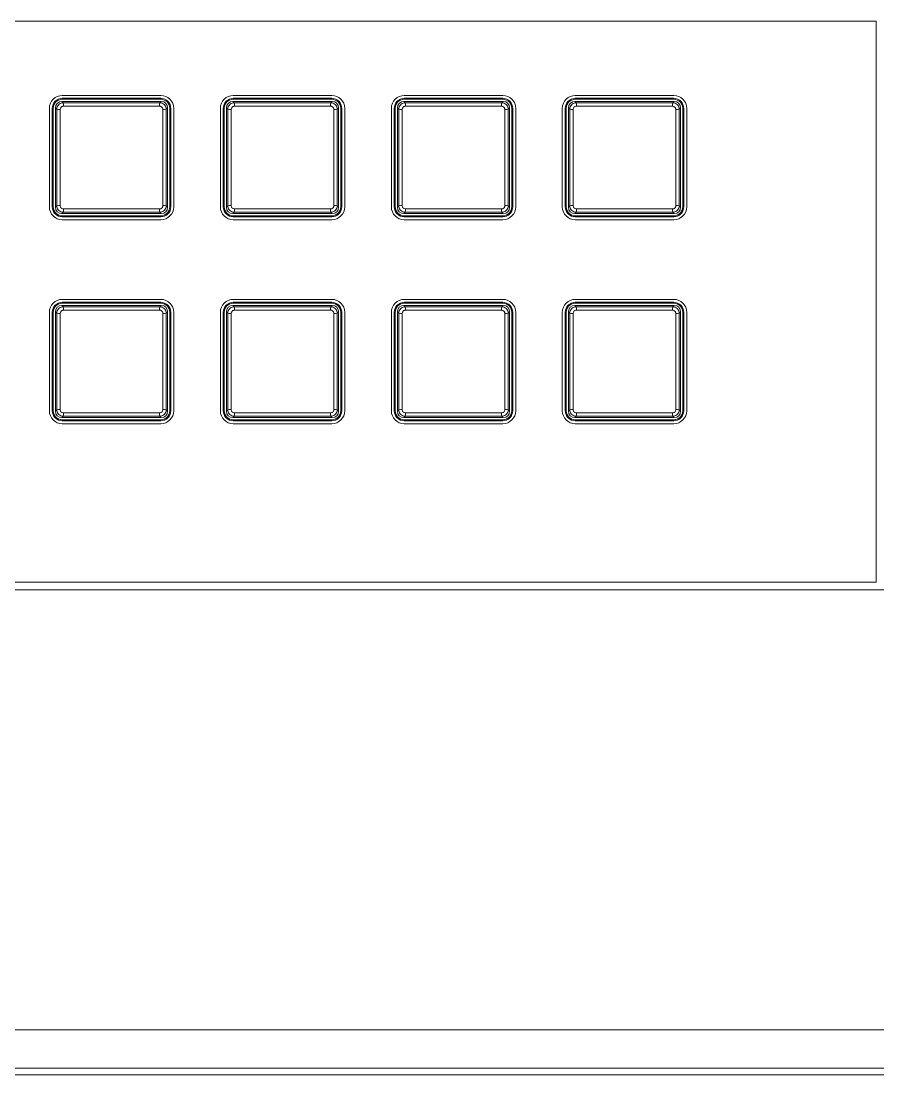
# Model space of a CAD drawing. Header units: millimetres. Extents: x 69 to 580, y 43 to 425.
# Drawn here: x 144.7 to 210.8, y 43 to 124.3 of the extents above; entities that cross this region are included whole.
import ezdxf

# ---------------------------------------------------------------- set-up
doc = ezdxf.new("R2010")
doc.units = ezdxf.units.MM

msp = doc.modelspace()

# ---------------------------------------------------------------- linework, layer by layer
at = {"color": 7, "linetype": 'Continuous', "lineweight": 15}
for p, q in [((210.7026, 124.3428), (76.5026, 124.3428)), ((210.7026, 81.0264), (210.7026, 124.3428)), ((147.8447, 118.1374), (147.9526, 118.0296)), ((155.5104, 118.1374), (147.8447, 118.1374)), ((155.4776, 118.6028), (147.8776, 118.6028)), ((147.8776, 118.3778), (155.4776, 118.3778)), ((147.8776, 118.3028), (147.8776, 118.3778)), ((155.4776, 118.3028), (147.8776, 118.3028)), ((155.4026, 118.0296), (155.5104, 118.1374)), ((155.4776, 118.3028), (155.4776, 118.3778)), ((161.0447, 118.1374), (161.1526, 118.0296)), ((168.7104, 118.1374), (161.0447, 118.1374)), ((168.6776, 118.6028), (161.0776, 118.6028)), ((161.0776, 118.3778), (168.6776, 118.3778)), ((161.0776, 118.3028), (161.0776, 118.3778)), ((168.6776, 118.3028), (161.0776, 118.3028)), ((168.6026, 118.0296), (168.7104, 118.1374)), ((168.6776, 118.3028), (168.6776, 118.3778)), ((174.2447, 118.1374), (174.3526, 118.0296)), ((181.9104, 118.1374), (174.2447, 118.1374)), ((181.8776, 118.6028), (174.2776, 118.6028)), ((174.2776, 118.3778), (181.8776, 118.3778)), ((174.2776, 118.3028), (174.2776, 118.3778)), ((181.8776, 118.3028), (174.2776, 118.3028)), ((181.8026, 118.0296), (181.9104, 118.1374)), ((181.8776, 118.3028), (181.8776, 118.3778)), ((187.4447, 118.1374), (187.5526, 118.0296)), ((195.1104, 118.1374), (187.4447, 118.1374)), ((195.0776, 118.6028), (187.4776, 118.6028)), ((187.4776, 118.3778), (195.0776, 118.3778)), ((187.4776, 118.3028), (187.4776, 118.3778)), ((195.0776, 118.3028), (187.4776, 118.3028)), ((195.0026, 118.0296), (195.1104, 118.1374)), ((195.0776, 118.3028), (195.0776, 118.3778)), ((146.8776, 117.6028), (146.8776, 110.0028)), ((147.1026, 110.0028), (147.1026, 117.6028)), ((147.1026, 117.6028), (147.1776, 117.6028)), ((147.1776, 117.6028), (147.1776, 110.0028)), ((147.4529, 117.5299), (147.345, 117.6377)), ((147.345, 117.6377), (147.345, 109.972)), ((156.0101, 117.6377), (155.9023, 117.5299)), ((156.0101, 109.972), (156.0101, 117.6377)), ((156.1776, 110.0028), (156.1776, 117.6028)), ((156.1776, 117.6028), (156.2526, 117.6028)), ((156.2526, 117.6028), (156.2526, 110.0028)), ((156.4776, 110.0028), (156.4776, 117.6028)), ((160.0776, 117.6028), (160.0776, 110.0028)), ((160.3026, 110.0028), (160.3026, 117.6028)), ((160.3026, 117.6028), (160.3776, 117.6028)), ((160.3776, 117.6028), (160.3776, 110.0028)), ((160.6529, 117.5299), (160.545, 117.6377)), ((160.545, 117.6377), (160.545, 109.972)), ((169.2101, 117.6377), (169.1023, 117.5299)), ((169.2101, 109.972), (169.2101, 117.6377)), ((169.3776, 110.0028), (169.3776, 117.6028)), ((169.3776, 117.6028), (169.4526, 117.6028)), ((169.4526, 117.6028), (169.4526, 110.0028)), ((169.6776, 110.0028), (169.6776, 117.6028)), ((173.2776, 117.6028), (173.2776, 110.0028)), ((173.5026, 110.0028), (173.5026, 117.6028)), ((173.5026, 117.6028), (173.5776, 117.6028)), ((173.5776, 117.6028), (173.5776, 110.0028)), ((173.8529, 117.5299), (173.745, 117.6377)), ((173.745, 117.6377), (173.745, 109.972)), ((182.4101, 117.6377), (182.3023, 117.5299)), ((182.4101, 109.972), (182.4101, 117.6377)), ((182.5776, 110.0028), (182.5776, 117.6028)), ((182.5776, 117.6028), (182.6526, 117.6028)), ((182.6526, 117.6028), (182.6526, 110.0028)), ((182.8776, 110.0028), (182.8776, 117.6028)), ((186.4776, 117.6028), (186.4776, 110.0028)), ((186.7026, 110.0028), (186.7026, 117.6028)), ((186.7026, 117.6028), (186.7776, 117.6028)), ((186.7776, 117.6028), (186.7776, 110.0028)), ((187.0529, 117.5299), (186.945, 117.6377)), ((186.945, 117.6377), (186.945, 109.972)), ((195.6101, 117.6377), (195.5023, 117.5299)), ((195.6101, 109.972), (195.6101, 117.6377)), ((195.7776, 110.0028), (195.7776, 117.6028)), ((195.7776, 117.6028), (195.8526, 117.6028)), ((195.8526, 117.6028), (195.8526, 110.0028)), ((196.0776, 110.0028), (196.0776, 117.6028)), ((147.1026, 110.0028), (147.1776, 110.0028)), ((147.345, 109.972), (147.4529, 110.0799)), ((155.9023, 110.0799), (156.0101, 109.972)), ((156.1776, 110.0028), (156.2526, 110.0028)), ((160.3026, 110.0028), (160.3776, 110.0028)), ((160.545, 109.972), (160.6529, 110.0799)), ((169.1023, 110.0799), (169.2101, 109.972)), ((169.3776, 110.0028), (169.4526, 110.0028)), ((173.5026, 110.0028), (173.5776, 110.0028)), ((173.745, 109.972), (173.8529, 110.0799)), ((182.3023, 110.0799), (182.4101, 109.972)), ((182.5776, 110.0028), (182.6526, 110.0028)), ((186.7026, 110.0028), (186.7776, 110.0028)), ((186.945, 109.972), (187.0529, 110.0799)), ((195.5023, 110.0799), (195.6101, 109.972)), ((195.7776, 110.0028), (195.8526, 110.0028)), ((147.9526, 109.5802), (147.8447, 109.4723)), ((147.8447, 109.4723), (155.5104, 109.4723)), ((147.8776, 109.2278), (147.8776, 109.3028)), ((147.8776, 109.3028), (155.4776, 109.3028)), ((155.4776, 109.2278), (147.8776, 109.2278)), ((155.5104, 109.4723), (155.4026, 109.5802)), ((155.4776, 109.2278), (155.4776, 109.3028)), ((161.1526, 109.5802), (161.0447, 109.4723)), ((161.0447, 109.4723), (168.7104, 109.4723)), ((161.0776, 109.2278), (161.0776, 109.3028)), ((161.0776, 109.3028), (168.6776, 109.3028)), ((168.6776, 109.2278), (161.0776, 109.2278)), ((168.7104, 109.4723), (168.6026, 109.5802)), ((168.6776, 109.2278), (168.6776, 109.3028)), ((174.3526, 109.5802), (174.2447, 109.4723)), ((174.2447, 109.4723), (181.9104, 109.4723)), ((174.2776, 109.2278), (174.2776, 109.3028)), ((174.2776, 109.3028), (181.8776, 109.3028)), ((181.8776, 109.2278), (174.2776, 109.2278)), ((181.9104, 109.4723), (181.8026, 109.5802)), ((181.8776, 109.2278), (181.8776, 109.3028)), ((187.5526, 109.5802), (187.4447, 109.4723)), ((187.4447, 109.4723), (195.1104, 109.4723)), ((187.4776, 109.2278), (187.4776, 109.3028)), ((187.4776, 109.3028), (195.0776, 109.3028)), ((195.0776, 109.2278), (187.4776, 109.2278)), ((195.1104, 109.4723), (195.0026, 109.5802)), ((195.0776, 109.2278), (195.0776, 109.3028)), ((147.8776, 109.0028), (155.4776, 109.0028)), ((161.0776, 109.0028), (168.6776, 109.0028)), ((174.2776, 109.0028), (181.8776, 109.0028)), ((187.4776, 109.0028), (195.0776, 109.0028)), ((155.4776, 102.8528), (147.8776, 102.8528)), ((147.8776, 102.6278), (155.4776, 102.6278)), ((147.8776, 102.5528), (147.8776, 102.6278)), ((155.4776, 102.5528), (147.8776, 102.5528)), ((155.4776, 102.5528), (155.4776, 102.6278)), ((168.6776, 102.8528), (161.0776, 102.8528)), ((161.0776, 102.6278), (168.6776, 102.6278)), ((161.0776, 102.5528), (161.0776, 102.6278)), ((168.6776, 102.5528), (161.0776, 102.5528)), ((168.6776, 102.5528), (168.6776, 102.6278)), ((181.8776, 102.8528), (174.2776, 102.8528)), ((174.2776, 102.6278), (181.8776, 102.6278)), ((174.2776, 102.5528), (174.2776, 102.6278)), ((181.8776, 102.5528), (174.2776, 102.5528)), ((181.8776, 102.5528), (181.8776, 102.6278)), ((195.0776, 102.8528), (187.4776, 102.8528)), ((187.4776, 102.6278), (195.0776, 102.6278)), ((187.4776, 102.5528), (187.4776, 102.6278)), ((195.0776, 102.5528), (187.4776, 102.5528)), ((195.0776, 102.5528), (195.0776, 102.6278)), ((146.8776, 101.8528), (146.8776, 94.2528)), ((147.1026, 94.2528), (147.1026, 101.8528)), ((147.1026, 101.8528), (147.1776, 101.8528)), ((147.1776, 101.8528), (147.1776, 94.2528)), ((147.4529, 101.7799), (147.345, 101.8877)), ((147.345, 101.8877), (147.345, 94.222)), ((147.8447, 102.3874), (147.9526, 102.2796)), ((155.5104, 102.3874), (147.8447, 102.3874)), ((155.4026, 102.2796), (155.5104, 102.3874)), ((156.0101, 101.8877), (155.9023, 101.7799)), ((156.0101, 94.222), (156.0101, 101.8877)), ((156.1776, 94.2528), (156.1776, 101.8528)), ((156.1776, 101.8528), (156.2526, 101.8528)), ((156.2526, 101.8528), (156.2526, 94.2528)), ((156.4776, 94.2528), (156.4776, 101.8528)), ((160.0776, 101.8528), (160.0776, 94.2528)), ((160.3026, 94.2528), (160.3026, 101.8528)), ((160.3026, 101.8528), (160.3776, 101.8528)), ((160.3776, 101.8528), (160.3776, 94.2528)), ((160.6529, 101.7799), (160.545, 101.8877)), ((160.545, 101.8877), (160.545, 94.222)), ((161.0447, 102.3874), (161.1526, 102.2796)), ((168.7104, 102.3874), (161.0447, 102.3874)), ((168.6026, 102.2796), (168.7104, 102.3874)), ((169.2101, 101.8877), (169.1023, 101.7799)), ((169.2101, 94.222), (169.2101, 101.8877)), ((169.3776, 94.2528), (169.3776, 101.8528)), ((169.3776, 101.8528), (169.4526, 101.8528)), ((169.4526, 101.8528), (169.4526, 94.2528)), ((169.6776, 94.2528), (169.6776, 101.8528)), ((173.2776, 101.8528), (173.2776, 94.2528)), ((173.5026, 94.2528), (173.5026, 101.8528)), ((173.5026, 101.8528), (173.5776, 101.8528)), ((173.5776, 101.8528), (173.5776, 94.2528)), ((173.8529, 101.7799), (173.745, 101.8877)), ((173.745, 101.8877), (173.745, 94.222)), ((174.2447, 102.3874), (174.3526, 102.2796)), ((181.9104, 102.3874), (174.2447, 102.3874)), ((181.8026, 102.2796), (181.9104, 102.3874)), ((182.4101, 101.8877), (182.3023, 101.7799)), ((182.4101, 94.222), (182.4101, 101.8877)), ((182.5776, 94.2528), (182.5776, 101.8528)), ((182.5776, 101.8528), (182.6526, 101.8528)), ((182.6526, 101.8528), (182.6526, 94.2528)), ((182.8776, 94.2528), (182.8776, 101.8528)), ((186.4776, 101.8528), (186.4776, 94.2528)), ((186.7026, 94.2528), (186.7026, 101.8528)), ((186.7026, 101.8528), (186.7776, 101.8528)), ((186.7776, 101.8528), (186.7776, 94.2528)), ((187.0529, 101.7799), (186.945, 101.8877)), ((186.945, 101.8877), (186.945, 94.222)), ((187.4447, 102.3874), (187.5526, 102.2796)), ((195.1104, 102.3874), (187.4447, 102.3874)), ((195.0026, 102.2796), (195.1104, 102.3874)), ((195.6101, 101.8877), (195.5023, 101.7799)), ((195.6101, 94.222), (195.6101, 101.8877)), ((195.7776, 94.2528), (195.7776, 101.8528)), ((195.7776, 101.8528), (195.8526, 101.8528)), ((195.8526, 101.8528), (195.8526, 94.2528)), ((196.0776, 94.2528), (196.0776, 101.8528)), ((147.1026, 94.2528), (147.1776, 94.2528)), ((147.345, 94.222), (147.4529, 94.3299)), ((147.9526, 93.8302), (147.8447, 93.7223)), ((147.8447, 93.7223), (155.5104, 93.7223)), ((155.5104, 93.7223), (155.4026, 93.8302)), ((155.9023, 94.3299), (156.0101, 94.222)), ((156.1776, 94.2528), (156.2526, 94.2528)), ((160.3026, 94.2528), (160.3776, 94.2528)), ((160.545, 94.222), (160.6529, 94.3299)), ((161.1526, 93.8302), (161.0447, 93.7223)), ((161.0447, 93.7223), (168.7104, 93.7223)), ((168.7104, 93.7223), (168.6026, 93.8302)), ((169.1023, 94.3299), (169.2101, 94.222)), ((169.3776, 94.2528), (169.4526, 94.2528)), ((173.5026, 94.2528), (173.5776, 94.2528)), ((173.745, 94.222), (173.8529, 94.3299)), ((174.3526, 93.8302), (174.2447, 93.7223)), ((174.2447, 93.7223), (181.9104, 93.7223)), ((181.9104, 93.7223), (181.8026, 93.8302)), ((182.3023, 94.3299), (182.4101, 94.222)), ((182.5776, 94.2528), (182.6526, 94.2528)), ((186.7026, 94.2528), (186.7776, 94.2528)), ((186.945, 94.222), (187.0529, 94.3299)), ((187.5526, 93.8302), (187.4447, 93.7223)), ((187.4447, 93.7223), (195.1104, 93.7223)), ((195.1104, 93.7223), (195.0026, 93.8302)), ((195.5023, 94.3299), (195.6101, 94.222)), ((195.7776, 94.2528), (195.8526, 94.2528)), ((147.8776, 93.4778), (147.8776, 93.5528)), ((147.8776, 93.5528), (155.4776, 93.5528)), ((155.4776, 93.4778), (147.8776, 93.4778)), ((147.8776, 93.2528), (155.4776, 93.2528)), ((155.4776, 93.4778), (155.4776, 93.5528)), ((161.0776, 93.4778), (161.0776, 93.5528)), ((161.0776, 93.5528), (168.6776, 93.5528)), ((168.6776, 93.4778), (161.0776, 93.4778)), ((161.0776, 93.2528), (168.6776, 93.2528)), ((168.6776, 93.4778), (168.6776, 93.5528)), ((174.2776, 93.4778), (174.2776, 93.5528)), ((174.2776, 93.5528), (181.8776, 93.5528)), ((181.8776, 93.4778), (174.2776, 93.4778)), ((174.2776, 93.2528), (181.8776, 93.2528)), ((181.8776, 93.4778), (181.8776, 93.5528)), ((187.4776, 93.4778), (187.4776, 93.5528)), ((187.4776, 93.5528), (195.0776, 93.5528)), ((195.0776, 93.4778), (187.4776, 93.4778)), ((187.4776, 93.2528), (195.0776, 93.2528)), ((195.0776, 93.4778), (195.0776, 93.5528)), ((76.5026, 81.0264), (210.7026, 81.0264)), ((76.5026, 80.4264), (277.9026, 80.4264)), ((76.5026, 46.4564), (277.9026, 46.4564)), ((277.9026, 43.4969), (76.5026, 43.4969)), ((76.5026, 42.9715), (277.9026, 42.9715)), ((76.5026, 42.9682), (277.9026, 42.9682))]:
    msp.add_line(p, q, dxfattribs=at)
at = {"color": 7, "linetype": 'Continuous', "lineweight": 15, "flags": 128}
for points in [[(147.9526, 118.0296), (148.8834, 118.0308), (149.8146, 118.0318), (150.746, 118.0323), (151.6776, 118.0325), (152.6091, 118.0323), (153.5406, 118.0318), (154.4717, 118.0308), (155.4026, 118.0296)], [(161.1526, 118.0296), (162.0834, 118.0308), (163.0146, 118.0318), (163.946, 118.0323), (164.8776, 118.0325), (165.8091, 118.0323), (166.7406, 118.0318), (167.6717, 118.0308), (168.6026, 118.0296)], [(174.3526, 118.0296), (175.2834, 118.0308), (176.2146, 118.0318), (177.146, 118.0323), (178.0776, 118.0325), (179.0091, 118.0323), (179.9406, 118.0318), (180.8717, 118.0308), (181.8026, 118.0296)], [(187.5526, 118.0296), (188.4834, 118.0308), (189.4146, 118.0318), (190.346, 118.0323), (191.2776, 118.0325), (192.2091, 118.0323), (193.1406, 118.0318), (194.0717, 118.0308), (195.0026, 118.0296)], [(147.4529, 110.0799), (147.4516, 111.0107), (147.4507, 111.9419), (147.4501, 112.8733), (147.45, 113.8049), (147.4501, 114.7364), (147.4507, 115.6678), (147.4516, 116.599), (147.4529, 117.5299)], [(147.7147, 117.5186), (147.7135, 116.5906), (147.7126, 115.6622), (147.712, 114.7336), (147.7118, 113.8049), (147.712, 112.8761), (147.7126, 111.9475), (147.7135, 111.0191), (147.7147, 110.0911)], [(155.3913, 117.7677), (154.4633, 117.769), (153.5349, 117.7699), (152.6063, 117.7704), (151.6776, 117.7706), (150.7488, 117.7704), (149.8202, 117.7699), (148.8919, 117.769), (147.9638, 117.7677)], [(155.6404, 110.0911), (155.6417, 111.0191), (155.6426, 111.9475), (155.6432, 112.8761), (155.6433, 113.8049), (155.6432, 114.7336), (155.6426, 115.6622), (155.6417, 116.5906), (155.6404, 117.5186)], [(155.9023, 117.5299), (155.9036, 116.599), (155.9045, 115.6678), (155.905, 114.7364), (155.9052, 113.8049), (155.905, 112.8733), (155.9045, 111.9419), (155.9036, 111.0107), (155.9023, 110.0799)], [(160.6529, 110.0799), (160.6516, 111.0107), (160.6507, 111.9419), (160.6501, 112.8733), (160.65, 113.8049), (160.6501, 114.7364), (160.6507, 115.6678), (160.6516, 116.599), (160.6529, 117.5299)], [(160.9147, 117.5186), (160.9135, 116.5906), (160.9126, 115.6622), (160.912, 114.7336), (160.9118, 113.8049), (160.912, 112.8761), (160.9126, 111.9475), (160.9135, 111.0191), (160.9147, 110.0911)], [(168.5913, 117.7677), (167.6633, 117.769), (166.7349, 117.7699), (165.8063, 117.7704), (164.8776, 117.7706), (163.9488, 117.7704), (163.0202, 117.7699), (162.0919, 117.769), (161.1638, 117.7677)], [(168.8404, 110.0911), (168.8417, 111.0191), (168.8426, 111.9475), (168.8432, 112.8761), (168.8433, 113.8049), (168.8432, 114.7336), (168.8426, 115.6622), (168.8417, 116.5906), (168.8404, 117.5186)], [(169.1023, 117.5299), (169.1036, 116.599), (169.1045, 115.6678), (169.105, 114.7364), (169.1052, 113.8049), (169.105, 112.8733), (169.1045, 111.9419), (169.1036, 111.0107), (169.1023, 110.0799)], [(173.8529, 110.0799), (173.8516, 111.0107), (173.8507, 111.9419), (173.8501, 112.8733), (173.85, 113.8049), (173.8501, 114.7364), (173.8507, 115.6678), (173.8516, 116.599), (173.8529, 117.5299)], [(174.1147, 117.5186), (174.1135, 116.5906), (174.1126, 115.6622), (174.112, 114.7336), (174.1118, 113.8049), (174.112, 112.8761), (174.1126, 111.9475), (174.1135, 111.0191), (174.1147, 110.0911)], [(181.7913, 117.7677), (180.8633, 117.769), (179.9349, 117.7699), (179.0063, 117.7704), (178.0776, 117.7706), (177.1488, 117.7704), (176.2202, 117.7699), (175.2919, 117.769), (174.3638, 117.7677)], [(182.0404, 110.0911), (182.0417, 111.0191), (182.0426, 111.9475), (182.0432, 112.8761), (182.0433, 113.8049), (182.0432, 114.7336), (182.0426, 115.6622), (182.0417, 116.5906), (182.0404, 117.5186)], [(182.3023, 117.5299), (182.3036, 116.599), (182.3045, 115.6678), (182.305, 114.7364), (182.3052, 113.8049), (182.305, 112.8733), (182.3045, 111.9419), (182.3036, 111.0107), (182.3023, 110.0799)], [(187.0529, 110.0799), (187.0516, 111.0107), (187.0507, 111.9419), (187.0501, 112.8733), (187.05, 113.8049), (187.0501, 114.7364), (187.0507, 115.6678), (187.0516, 116.599), (187.0529, 117.5299)], [(187.3147, 117.5186), (187.3135, 116.5906), (187.3126, 115.6622), (187.312, 114.7336), (187.3118, 113.8049), (187.312, 112.8761), (187.3126, 111.9475), (187.3135, 111.0191), (187.3147, 110.0911)], [(194.9913, 117.7677), (194.0633, 117.769), (193.1349, 117.7699), (192.2063, 117.7704), (191.2776, 117.7706), (190.3488, 117.7704), (189.4202, 117.7699), (188.4919, 117.769), (187.5638, 117.7677)], [(195.2404, 110.0911), (195.2417, 111.0191), (195.2426, 111.9475), (195.2432, 112.8761), (195.2433, 113.8049), (195.2432, 114.7336), (195.2426, 115.6622), (195.2417, 116.5906), (195.2404, 117.5186)], [(195.5023, 117.5299), (195.5036, 116.599), (195.5045, 115.6678), (195.505, 114.7364), (195.5052, 113.8049), (195.505, 112.8733), (195.5045, 111.9419), (195.5036, 111.0107), (195.5023, 110.0799)], [(155.4026, 109.5802), (154.4717, 109.5789), (153.5406, 109.578), (152.6091, 109.5774), (151.6776, 109.5772), (150.746, 109.5774), (149.8146, 109.578), (148.8834, 109.5789), (147.9526, 109.5802)], [(147.9638, 109.842), (148.8919, 109.8408), (149.8202, 109.8398), (150.7488, 109.8393), (151.6776, 109.8391), (152.6063, 109.8393), (153.5349, 109.8398), (154.4633, 109.8408), (155.3913, 109.842)], [(168.6026, 109.5802), (167.6717, 109.5789), (166.7406, 109.578), (165.8091, 109.5774), (164.8776, 109.5772), (163.946, 109.5774), (163.0146, 109.578), (162.0834, 109.5789), (161.1526, 109.5802)], [(161.1638, 109.842), (162.0919, 109.8408), (163.0202, 109.8398), (163.9488, 109.8393), (164.8776, 109.8391), (165.8063, 109.8393), (166.7349, 109.8398), (167.6633, 109.8408), (168.5913, 109.842)], [(181.8026, 109.5802), (180.8717, 109.5789), (179.9406, 109.578), (179.0091, 109.5774), (178.0776, 109.5772), (177.146, 109.5774), (176.2146, 109.578), (175.2834, 109.5789), (174.3526, 109.5802)], [(174.3638, 109.842), (175.2919, 109.8408), (176.2202, 109.8398), (177.1488, 109.8393), (178.0776, 109.8391), (179.0063, 109.8393), (179.9349, 109.8398), (180.8633, 109.8408), (181.7913, 109.842)], [(195.0026, 109.5802), (194.0717, 109.5789), (193.1406, 109.578), (192.2091, 109.5774), (191.2776, 109.5772), (190.346, 109.5774), (189.4146, 109.578), (188.4834, 109.5789), (187.5526, 109.5802)], [(187.5638, 109.842), (188.4919, 109.8408), (189.4202, 109.8398), (190.3488, 109.8393), (191.2776, 109.8391), (192.2063, 109.8393), (193.1349, 109.8398), (194.0633, 109.8408), (194.9913, 109.842)], [(147.4529, 94.3299), (147.4516, 95.2607), (147.4507, 96.1919), (147.4501, 97.1233), (147.45, 98.0549), (147.4501, 98.9864), (147.4507, 99.9178), (147.4516, 100.849), (147.4529, 101.7799)], [(147.7147, 101.7686), (147.7135, 100.8406), (147.7126, 99.9122), (147.712, 98.9836), (147.7118, 98.0549), (147.712, 97.1261), (147.7126, 96.1975), (147.7135, 95.2691), (147.7147, 94.3411)], [(147.9526, 102.2796), (148.8834, 102.2808), (149.8146, 102.2818), (150.746, 102.2823), (151.6776, 102.2825), (152.6091, 102.2823), (153.5406, 102.2818), (154.4717, 102.2808), (155.4026, 102.2796)], [(155.3913, 102.0177), (154.4633, 102.019), (153.5349, 102.0199), (152.6063, 102.0204), (151.6776, 102.0206), (150.7488, 102.0204), (149.8202, 102.0199), (148.8919, 102.019), (147.9638, 102.0177)], [(155.6404, 94.3411), (155.6417, 95.2691), (155.6426, 96.1975), (155.6432, 97.1261), (155.6433, 98.0549), (155.6432, 98.9836), (155.6426, 99.9122), (155.6417, 100.8406), (155.6404, 101.7686)], [(155.9023, 101.7799), (155.9036, 100.849), (155.9045, 99.9178), (155.905, 98.9864), (155.9052, 98.0549), (155.905, 97.1233), (155.9045, 96.1919), (155.9036, 95.2607), (155.9023, 94.3299)], [(160.6529, 94.3299), (160.6516, 95.2607), (160.6507, 96.1919), (160.6501, 97.1233), (160.65, 98.0549), (160.6501, 98.9864), (160.6507, 99.9178), (160.6516, 100.849), (160.6529, 101.7799)], [(160.9147, 101.7686), (160.9135, 100.8406), (160.9126, 99.9122), (160.912, 98.9836), (160.9118, 98.0549), (160.912, 97.1261), (160.9126, 96.1975), (160.9135, 95.2691), (160.9147, 94.3411)], [(161.1526, 102.2796), (162.0834, 102.2808), (163.0146, 102.2818), (163.946, 102.2823), (164.8776, 102.2825), (165.8091, 102.2823), (166.7406, 102.2818), (167.6717, 102.2808), (168.6026, 102.2796)], [(168.5913, 102.0177), (167.6633, 102.019), (166.7349, 102.0199), (165.8063, 102.0204), (164.8776, 102.0206), (163.9488, 102.0204), (163.0202, 102.0199), (162.0919, 102.019), (161.1638, 102.0177)], [(168.8404, 94.3411), (168.8417, 95.2691), (168.8426, 96.1975), (168.8432, 97.1261), (168.8433, 98.0549), (168.8432, 98.9836), (168.8426, 99.9122), (168.8417, 100.8406), (168.8404, 101.7686)], [(169.1023, 101.7799), (169.1036, 100.849), (169.1045, 99.9178), (169.105, 98.9864), (169.1052, 98.0549), (169.105, 97.1233), (169.1045, 96.1919), (169.1036, 95.2607), (169.1023, 94.3299)], [(173.8529, 94.3299), (173.8516, 95.2607), (173.8507, 96.1919), (173.8501, 97.1233), (173.85, 98.0549), (173.8501, 98.9864), (173.8507, 99.9178), (173.8516, 100.849), (173.8529, 101.7799)], [(174.1147, 101.7686), (174.1135, 100.8406), (174.1126, 99.9122), (174.112, 98.9836), (174.1118, 98.0549), (174.112, 97.1261), (174.1126, 96.1975), (174.1135, 95.2691), (174.1147, 94.3411)], [(174.3526, 102.2796), (175.2834, 102.2808), (176.2146, 102.2818), (177.146, 102.2823), (178.0776, 102.2825), (179.0091, 102.2823), (179.9406, 102.2818), (180.8717, 102.2808), (181.8026, 102.2796)], [(181.7913, 102.0177), (180.8633, 102.019), (179.9349, 102.0199), (179.0063, 102.0204), (178.0776, 102.0206), (177.1488, 102.0204), (176.2202, 102.0199), (175.2919, 102.019), (174.3638, 102.0177)], [(182.0404, 94.3411), (182.0417, 95.2691), (182.0426, 96.1975), (182.0432, 97.1261), (182.0433, 98.0549), (182.0432, 98.9836), (182.0426, 99.9122), (182.0417, 100.8406), (182.0404, 101.7686)], [(182.3023, 101.7799), (182.3036, 100.849), (182.3045, 99.9178), (182.305, 98.9864), (182.3052, 98.0549), (182.305, 97.1233), (182.3045, 96.1919), (182.3036, 95.2607), (182.3023, 94.3299)], [(187.0529, 94.3299), (187.0516, 95.2607), (187.0507, 96.1919), (187.0501, 97.1233), (187.05, 98.0549), (187.0501, 98.9864), (187.0507, 99.9178), (187.0516, 100.849), (187.0529, 101.7799)], [(187.3147, 101.7686), (187.3135, 100.8406), (187.3126, 99.9122), (187.312, 98.9836), (187.3118, 98.0549), (187.312, 97.1261), (187.3126, 96.1975), (187.3135, 95.2691), (187.3147, 94.3411)], [(187.5526, 102.2796), (188.4834, 102.2808), (189.4146, 102.2818), (190.346, 102.2823), (191.2776, 102.2825), (192.2091, 102.2823), (193.1406, 102.2818), (194.0717, 102.2808), (195.0026, 102.2796)], [(194.9913, 102.0177), (194.0633, 102.019), (193.1349, 102.0199), (192.2063, 102.0204), (191.2776, 102.0206), (190.3488, 102.0204), (189.4202, 102.0199), (188.4919, 102.019), (187.5638, 102.0177)], [(195.2404, 94.3411), (195.2417, 95.2691), (195.2426, 96.1975), (195.2432, 97.1261), (195.2433, 98.0549), (195.2432, 98.9836), (195.2426, 99.9122), (195.2417, 100.8406), (195.2404, 101.7686)], [(195.5023, 101.7799), (195.5036, 100.849), (195.5045, 99.9178), (195.505, 98.9864), (195.5052, 98.0549), (195.505, 97.1233), (195.5045, 96.1919), (195.5036, 95.2607), (195.5023, 94.3299)], [(155.4026, 93.8302), (154.4717, 93.8289), (153.5406, 93.828), (152.6091, 93.8274), (151.6776, 93.8272), (150.746, 93.8274), (149.8146, 93.828), (148.8834, 93.8289), (147.9526, 93.8302)], [(147.9638, 94.092), (148.8919, 94.0908), (149.8202, 94.0898), (150.7488, 94.0893), (151.6776, 94.0891), (152.6063, 94.0893), (153.5349, 94.0898), (154.4633, 94.0908), (155.3913, 94.092)], [(168.6026, 93.8302), (167.6717, 93.8289), (166.7406, 93.828), (165.8091, 93.8274), (164.8776, 93.8272), (163.946, 93.8274), (163.0146, 93.828), (162.0834, 93.8289), (161.1526, 93.8302)], [(161.1638, 94.092), (162.0919, 94.0908), (163.0202, 94.0898), (163.9488, 94.0893), (164.8776, 94.0891), (165.8063, 94.0893), (166.7349, 94.0898), (167.6633, 94.0908), (168.5913, 94.092)], [(181.8026, 93.8302), (180.8717, 93.8289), (179.9406, 93.828), (179.0091, 93.8274), (178.0776, 93.8272), (177.146, 93.8274), (176.2146, 93.828), (175.2834, 93.8289), (174.3526, 93.8302)], [(174.3638, 94.092), (175.2919, 94.0908), (176.2202, 94.0898), (177.1488, 94.0893), (178.0776, 94.0891), (179.0063, 94.0893), (179.9349, 94.0898), (180.8633, 94.0908), (181.7913, 94.092)], [(195.0026, 93.8302), (194.0717, 93.8289), (193.1406, 93.828), (192.2091, 93.8274), (191.2776, 93.8272), (190.346, 93.8274), (189.4146, 93.828), (188.4834, 93.8289), (187.5526, 93.8302)], [(187.5638, 94.092), (188.4919, 94.0908), (189.4202, 94.0898), (190.3488, 94.0893), (191.2776, 94.0891), (192.2063, 94.0893), (193.1349, 94.0898), (194.0633, 94.0908), (194.9913, 94.092)]]:
    msp.add_lwpolyline(points, dxfattribs=at)
at = {"color": 7, "linetype": 'Continuous', "lineweight": 15}
for centre, radius, start, end in [((147.8776, 117.6028), 1, 90, 180), ((147.8776, 117.6028), 0.775, 90, 180), ((147.8776, 117.6028), 0.7, 90, 180), ((146.3589, 117.8299), 1.6062, 357.780979, 7.140927), ((156.9963, 117.8299), 1.6062, 172.859073, 182.219021), ((155.4776, 117.6028), 1, 0, 90), ((155.4776, 117.6028), 0.775, 0, 90), ((155.4776, 117.6028), 0.7, 0, 90), ((161.0776, 117.6028), 1, 90, 180), ((161.0776, 117.6028), 0.775, 90, 180), ((161.0776, 117.6028), 0.7, 90, 180), ((159.5589, 117.8299), 1.6062, 357.780979, 7.140927), ((170.1963, 117.8299), 1.6062, 172.859292, 182.219208), ((168.6776, 117.6028), 1, 0, 90), ((168.6776, 117.6028), 0.775, 0, 90), ((168.6776, 117.6028), 0.7, 0, 90), ((174.2776, 117.6028), 1, 90, 180), ((174.2776, 117.6028), 0.775, 90, 180), ((174.2776, 117.6028), 0.7, 90, 180), ((172.7588, 117.8299), 1.6062, 357.78102, 7.140683), ((183.3963, 117.8299), 1.6062, 172.859182, 182.219115), ((181.8776, 117.6028), 1, 0, 90), ((181.8776, 117.6028), 0.775, 0, 90), ((181.8776, 117.6028), 0.7, 0, 90), ((187.4776, 117.6028), 1, 90, 180), ((187.4776, 117.6028), 0.775, 90, 180), ((187.4776, 117.6028), 0.7, 90, 180), ((185.9588, 117.8299), 1.6062, 357.780792, 7.140708), ((196.5963, 117.8299), 1.6062, 172.859073, 182.219021), ((195.0776, 117.6028), 1, 0, 90), ((195.0776, 117.6028), 0.775, 0, 90), ((195.0776, 117.6028), 0.7, 0, 90), ((147.6526, 119.1237), 1.6063, 262.859449, 272.218746), ((155.7026, 119.1237), 1.6063, 267.781254, 277.140551), ((160.8526, 119.1237), 1.6063, 262.859449, 272.218746), ((168.9026, 119.1237), 1.6062, 267.781111, 277.140694), ((174.0526, 119.1237), 1.6063, 262.859363, 272.218837), ((182.1026, 119.1237), 1.6063, 267.781151, 277.140653), ((187.2526, 119.1237), 1.6063, 262.859345, 272.21885), ((195.3026, 119.1237), 1.6063, 267.781254, 277.140551), ((147.8776, 110.0028), 1, 180, 270), ((147.8776, 110.0028), 0.775, 180, 270), ((147.8776, 110.0028), 0.7, 180, 270), ((147.6525, 108.4861), 1.6062, 87.781086, 97.14082), ((155.4776, 110.0028), 1, 270, 0), ((155.4776, 110.0028), 0.775, 270, 0), ((155.4776, 110.0028), 0.7, 270, 0), ((155.7026, 108.4861), 1.6062, 82.85918, 92.218914), ((161.0776, 110.0028), 1, 180, 270), ((161.0776, 110.0028), 0.775, 180, 270), ((161.0776, 110.0028), 0.7, 180, 270), ((160.8525, 108.4861), 1.6062, 87.781086, 97.14082), ((168.6776, 110.0028), 1, 270, 0), ((168.6776, 110.0028), 0.775, 270, 0), ((168.6776, 110.0028), 0.7, 270, 0), ((168.9026, 108.4862), 1.6062, 82.859037, 92.219056), ((174.2776, 110.0028), 1, 180, 270), ((174.2776, 110.0028), 0.775, 180, 270), ((174.2776, 110.0028), 0.7, 180, 270), ((174.0525, 108.4861), 1.6062, 87.780996, 97.140906), ((181.8776, 110.0028), 1, 270, 0), ((181.8776, 110.0028), 0.775, 270, 0), ((181.8776, 110.0028), 0.7, 270, 0), ((182.1026, 108.4861), 1.6062, 82.859077, 92.219016), ((187.4776, 110.0028), 1, 180, 270), ((187.4776, 110.0028), 0.775, 180, 270), ((187.4776, 110.0028), 0.7, 180, 270), ((187.2525, 108.4861), 1.6062, 87.780982, 97.140924), ((195.0776, 110.0028), 1, 270, 0), ((195.0776, 110.0028), 0.775, 270, 0), ((195.0776, 110.0028), 0.7, 270, 0), ((195.3026, 108.4861), 1.6062, 82.85918, 92.218914), ((146.3588, 109.7798), 1.6062, 352.859118, 2.218976), ((156.9963, 109.7798), 1.6062, 177.781024, 187.140882), ((159.5588, 109.7798), 1.6062, 352.859118, 2.218976), ((170.1963, 109.7798), 1.6062, 177.780837, 187.140663), ((172.7588, 109.7798), 1.6063, 352.859362, 2.218935), ((183.3963, 109.7798), 1.6062, 177.78093, 187.140773), ((185.9588, 109.7798), 1.6062, 352.859337, 2.219163), ((196.5963, 109.7798), 1.6062, 177.781024, 187.140882), ((147.8776, 101.8528), 1, 90, 180), ((147.8776, 101.8528), 0.775, 90, 180), ((147.8776, 101.8528), 0.7, 90, 180), ((155.4776, 101.8528), 1, 0, 90), ((155.4776, 101.8528), 0.775, 0, 90), ((155.4776, 101.8528), 0.7, 0, 90), ((161.0776, 101.8528), 1, 90, 180), ((161.0776, 101.8528), 0.775, 90, 180), ((161.0776, 101.8528), 0.7, 90, 180), ((168.6776, 101.8528), 1, 0, 90), ((168.6776, 101.8528), 0.775, 0, 90), ((168.6776, 101.8528), 0.7, 0, 90), ((174.2776, 101.8528), 1, 90, 180), ((174.2776, 101.8528), 0.775, 90, 180), ((174.2776, 101.8528), 0.7, 90, 180), ((181.8776, 101.8528), 1, 0, 90), ((181.8776, 101.8528), 0.775, 0, 90), ((181.8776, 101.8528), 0.7, 0, 90), ((187.4776, 101.8528), 1, 90, 180), ((187.4776, 101.8528), 0.775, 90, 180), ((187.4776, 101.8528), 0.7, 90, 180), ((195.0776, 101.8528), 1, 0, 90), ((195.0776, 101.8528), 0.775, 0, 90), ((195.0776, 101.8528), 0.7, 0, 90), ((147.6525, 103.3736), 1.6062, 262.85918, 272.218914), ((146.3589, 102.0799), 1.6062, 357.780962, 7.140944), ((156.9963, 102.0799), 1.6062, 172.859056, 182.219038), ((155.7026, 103.3736), 1.6062, 267.781086, 277.14082), ((160.8525, 103.3736), 1.6062, 262.85918, 272.218914), ((159.5589, 102.0799), 1.6062, 357.780962, 7.140944), ((170.1963, 102.0799), 1.6062, 172.859275, 182.219226), ((168.9026, 103.3736), 1.6062, 267.780944, 277.140963), ((174.0525, 103.3736), 1.6062, 262.859094, 272.219004), ((172.7588, 102.0799), 1.6062, 357.781003, 7.1407), ((183.3963, 102.0799), 1.6062, 172.859165, 182.219132), ((182.1026, 103.3736), 1.6062, 267.780984, 277.140923), ((187.2525, 103.3736), 1.6062, 262.859076, 272.219018), ((185.9589, 102.0799), 1.6062, 357.780774, 7.140725), ((196.5963, 102.0799), 1.6062, 172.859056, 182.219038), ((195.3026, 103.3736), 1.6062, 267.781086, 277.14082), ((147.8776, 94.2528), 1, 180, 270), ((147.8776, 94.2528), 0.775, 180, 270), ((147.8776, 94.2528), 0.7, 180, 270), ((147.6526, 92.7357), 1.6066, 87.782162, 97.139745), ((146.3589, 94.0298), 1.6062, 352.859019, 2.219075), ((156.9963, 94.0298), 1.6062, 177.780925, 187.140981), ((155.4776, 94.2528), 1, 270, 0), ((155.4776, 94.2528), 0.775, 270, 0), ((155.4776, 94.2528), 0.7, 270, 0), ((155.7026, 92.7357), 1.6066, 82.860255, 92.217838), ((161.0776, 94.2528), 1, 180, 270), ((161.0776, 94.2528), 0.775, 180, 270), ((161.0776, 94.2528), 0.7, 180, 270), ((160.8526, 92.7357), 1.6066, 87.782162, 97.139745), ((159.5589, 94.0298), 1.6062, 352.859019, 2.219075), ((170.1963, 94.0298), 1.6062, 177.780738, 187.140762), ((168.6776, 94.2528), 1, 270, 0), ((168.6776, 94.2528), 0.775, 270, 0), ((168.6776, 94.2528), 0.7, 270, 0), ((168.9026, 92.7358), 1.6065, 82.860112, 92.217981), ((174.2776, 94.2528), 1, 180, 270), ((174.2776, 94.2528), 0.775, 180, 270), ((174.2776, 94.2528), 0.7, 180, 270), ((174.0526, 92.7358), 1.6066, 87.782071, 97.139831), ((172.7588, 94.0298), 1.6062, 352.859263, 2.219034), ((183.3963, 94.0298), 1.6062, 177.780831, 187.140872), ((181.8776, 94.2528), 1, 270, 0), ((181.8776, 94.2528), 0.775, 270, 0), ((181.8776, 94.2528), 0.7, 270, 0), ((182.1026, 92.7358), 1.6066, 82.860153, 92.217941), ((187.4776, 94.2528), 1, 180, 270), ((187.4776, 94.2528), 0.775, 180, 270), ((187.4776, 94.2528), 0.7, 180, 270), ((187.2526, 92.7358), 1.6066, 87.782057, 97.139849), ((185.9589, 94.0298), 1.6062, 352.859238, 2.219262), ((196.5963, 94.0298), 1.6062, 177.780925, 187.140981), ((195.0776, 94.2528), 1, 270, 0), ((195.0776, 94.2528), 0.775, 270, 0), ((195.0776, 94.2528), 0.7, 270, 0), ((195.3026, 92.7357), 1.6066, 82.860255, 92.217838)]:
    msp.add_arc(centre, radius, start, end, dxfattribs=at)
for centre, major_axis in [((147.8453, 117.6371), (-0.354, 0.354)), ((155.5098, 117.6371), (0.354, 0.354)), ((161.0453, 117.6371), (-0.354, 0.354)), ((168.7098, 117.6371), (0.354, 0.354)), ((174.2453, 117.6371), (-0.354, 0.354)), ((181.9098, 117.6371), (0.354, 0.354)), ((187.4453, 117.6371), (-0.354, 0.354)), ((195.1098, 117.6371), (0.354, 0.354)), ((147.8453, 109.9726), (-0.354, -0.354)), ((155.5098, 109.9726), (0.354, -0.354)), ((161.0453, 109.9726), (-0.354, -0.354)), ((168.7098, 109.9726), (0.354, -0.354)), ((174.2453, 109.9726), (-0.354, -0.354)), ((181.9098, 109.9726), (0.354, -0.354)), ((187.4453, 109.9726), (-0.354, -0.354)), ((195.1098, 109.9726), (0.354, -0.354)), ((147.8453, 101.8871), (-0.354, 0.354)), ((155.5098, 101.8871), (0.354, 0.354)), ((161.0453, 101.8871), (-0.354, 0.354)), ((168.7098, 101.8871), (0.354, 0.354)), ((174.2453, 101.8871), (-0.354, 0.354)), ((181.9098, 101.8871), (0.354, 0.354)), ((187.4453, 101.8871), (-0.354, 0.354)), ((195.1098, 101.8871), (0.354, 0.354)), ((147.8453, 94.2226), (-0.354, -0.354)), ((155.5098, 94.2226), (0.354, -0.354)), ((161.0453, 94.2226), (-0.354, -0.354)), ((168.7098, 94.2226), (0.354, -0.354)), ((174.2453, 94.2226), (-0.354, -0.354)), ((181.9098, 94.2226), (0.354, -0.354)), ((187.4453, 94.2226), (-0.354, -0.354)), ((195.1098, 94.2226), (0.354, -0.354))]:
    msp.add_ellipse(centre, major_axis=major_axis, ratio=0.9987828, start_param=5.4983961, end_param=7.0679745, dxfattribs=at)
for points, knots in [([(147.4529, 117.5299), (147.4553, 117.5665), (147.4615, 117.6591), (147.5213, 117.7995), (147.6344, 117.9264), (147.7841, 118.0128), (147.8964, 118.024), (147.9526, 118.0296)], [0, 0, 0, 0, 0.1406197, 0.355455, 0.5702985, 0.7851527, 1, 1, 1, 1]), ([(155.4026, 118.0296), (155.4392, 118.0271), (155.5319, 118.0209), (155.6722, 117.9611), (155.7991, 117.8481), (155.8855, 117.6984), (155.8967, 117.586), (155.9023, 117.5299)], [0, 0, 0, 0, 0.1406198, 0.3554536, 0.5702976, 0.7851508, 1, 1, 1, 1]), ([(160.6529, 117.5299), (160.6553, 117.5665), (160.6615, 117.6591), (160.7213, 117.7995), (160.8344, 117.9264), (160.9841, 118.0128), (161.0964, 118.024), (161.1526, 118.0296)], [0, 0, 0, 0, 0.14062, 0.3554546, 0.5702982, 0.7851526, 1, 1, 1, 1]), ([(168.6026, 118.0296), (168.6392, 118.0271), (168.7319, 118.0209), (168.8722, 117.9611), (168.9991, 117.8481), (169.0855, 117.6984), (169.0967, 117.586), (169.1023, 117.5299)], [0, 0, 0, 0, 0.1406196, 0.3554553, 0.5702981, 0.7851515, 1, 1, 1, 1]), ([(173.8529, 117.5299), (173.8553, 117.5665), (173.8615, 117.6591), (173.9213, 117.7995), (174.0344, 117.9264), (174.1841, 118.0128), (174.2964, 118.024), (174.3526, 118.0296)], [0, 0, 0, 0, 0.14061965, 0.35545494, 0.57029738, 0.7851513, 1, 1, 1, 1]), ([(181.8026, 118.0296), (181.8392, 118.0271), (181.9319, 118.0209), (182.0722, 117.9611), (182.1991, 117.8481), (182.2855, 117.6984), (182.2967, 117.586), (182.3023, 117.5299)], [0, 0, 0, 0, 0.1406197, 0.355455, 0.5702975, 0.7851511, 1, 1, 1, 1]), ([(187.0529, 117.5299), (187.0553, 117.5665), (187.0615, 117.6591), (187.1213, 117.7995), (187.2344, 117.9264), (187.3841, 118.0128), (187.4964, 118.024), (187.5526, 118.0296)], [0, 0, 0, 0, 0.1406196, 0.3554548, 0.5702974, 0.7851505, 1, 1, 1, 1]), ([(195.0026, 118.0296), (195.0392, 118.0271), (195.1319, 118.0209), (195.2722, 117.9611), (195.3991, 117.8481), (195.4855, 117.6984), (195.4967, 117.586), (195.5023, 117.5299)], [0, 0, 0, 0, 0.1406198, 0.3554536, 0.5702976, 0.7851508, 1, 1, 1, 1]), ([(147.9638, 117.7677), (147.9358, 117.7649), (147.8799, 117.7593), (147.8052, 117.7163), (147.7489, 117.653), (147.7191, 117.583), (147.716, 117.5369), (147.7147, 117.5186)], [0, 0, 0, 0, 0.2148506, 0.4297015, 0.6445422, 0.8593773, 1, 1, 1, 1]), ([(155.6404, 117.5186), (155.6376, 117.5466), (155.632, 117.6026), (155.589, 117.6772), (155.5257, 117.7336), (155.4558, 117.7634), (155.4096, 117.7665), (155.3913, 117.7677)], [0, 0, 0, 0, 0.214852, 0.4297032, 0.6445456, 0.8593799, 1, 1, 1, 1]), ([(161.1638, 117.7677), (161.1358, 117.7649), (161.0799, 117.7593), (161.0052, 117.7163), (160.9489, 117.653), (160.9191, 117.583), (160.916, 117.5369), (160.9147, 117.5186)], [0, 0, 0, 0, 0.2148506, 0.4297015, 0.6445422, 0.8593773, 1, 1, 1, 1]), ([(168.8404, 117.5186), (168.8376, 117.5466), (168.832, 117.6026), (168.789, 117.6772), (168.7257, 117.7336), (168.6558, 117.7634), (168.6096, 117.7665), (168.5913, 117.7677)], [0, 0, 0, 0, 0.21485164, 0.42970416, 0.64454306, 0.85937743, 1, 1, 1, 1]), ([(174.3638, 117.7677), (174.3358, 117.7649), (174.2799, 117.7593), (174.2052, 117.7163), (174.1489, 117.653), (174.1191, 117.583), (174.116, 117.5369), (174.1147, 117.5186)], [0, 0, 0, 0, 0.214851, 0.4297034, 0.6445435, 0.8593775, 1, 1, 1, 1]), ([(182.0404, 117.5186), (182.0376, 117.5466), (182.032, 117.6026), (181.989, 117.6772), (181.9257, 117.7336), (181.8558, 117.7634), (181.8096, 117.7665), (181.7913, 117.7677)], [0, 0, 0, 0, 0.2148518, 0.4297036, 0.6445433, 0.8593787, 1, 1, 1, 1]), ([(187.5638, 117.7677), (187.5358, 117.7649), (187.4799, 117.7593), (187.4052, 117.7163), (187.3489, 117.653), (187.3191, 117.583), (187.316, 117.5369), (187.3147, 117.5186)], [0, 0, 0, 0, 0.2148507, 0.4297038, 0.644543, 0.8593772, 1, 1, 1, 1]), ([(195.2404, 117.5186), (195.2376, 117.5466), (195.232, 117.6026), (195.189, 117.6772), (195.1257, 117.7336), (195.0558, 117.7634), (195.0096, 117.7665), (194.9913, 117.7677)], [0, 0, 0, 0, 0.214852, 0.4297032, 0.6445456, 0.8593799, 1, 1, 1, 1]), ([(147.9526, 109.5802), (147.9159, 109.5826), (147.8233, 109.5888), (147.6829, 109.6486), (147.556, 109.7616), (147.4697, 109.9114), (147.4585, 110.0237), (147.4529, 110.0799)], [0, 0, 0, 0, 0.1406199, 0.3554538, 0.5702973, 0.785151, 1, 1, 1, 1]), ([(147.7147, 110.0911), (147.7175, 110.0631), (147.7231, 110.0071), (147.7662, 109.9325), (147.8294, 109.8762), (147.8994, 109.8463), (147.9456, 109.8433), (147.9638, 109.842)], [0, 0, 0, 0, 0.214853, 0.4297032, 0.6445458, 0.8593798, 1, 1, 1, 1]), ([(155.3913, 109.842), (155.4193, 109.8448), (155.4753, 109.8504), (155.5499, 109.8935), (155.6063, 109.9567), (155.6361, 110.0267), (155.6392, 110.0729), (155.6404, 110.0911)], [0, 0, 0, 0, 0.2148509, 0.4297012, 0.6445422, 0.8593773, 1, 1, 1, 1]), ([(155.9023, 110.0799), (155.8998, 110.0432), (155.8936, 109.9506), (155.8338, 109.8102), (155.7208, 109.6833), (155.5711, 109.597), (155.4587, 109.5858), (155.4026, 109.5802)], [0, 0, 0, 0, 0.1406201, 0.3554552, 0.5702979, 0.7851523, 1, 1, 1, 1]), ([(161.1526, 109.5802), (161.1159, 109.5826), (161.0233, 109.5888), (160.8829, 109.6486), (160.756, 109.7616), (160.6697, 109.9114), (160.6585, 110.0237), (160.6529, 110.0799)], [0, 0, 0, 0, 0.1406199, 0.3554538, 0.5702973, 0.785151, 1, 1, 1, 1]), ([(160.9147, 110.0911), (160.9175, 110.0631), (160.9231, 110.0071), (160.9662, 109.9325), (161.0294, 109.8762), (161.0994, 109.8463), (161.1456, 109.8433), (161.1638, 109.842)], [0, 0, 0, 0, 0.214853, 0.4297032, 0.6445458, 0.8593798, 1, 1, 1, 1]), ([(168.5913, 109.842), (168.6193, 109.8448), (168.6753, 109.8504), (168.7499, 109.8935), (168.8063, 109.9567), (168.8361, 110.0267), (168.8392, 110.0729), (168.8404, 110.0911)], [0, 0, 0, 0, 0.21485067, 0.42970287, 0.64454375, 0.85937769, 1, 1, 1, 1]), ([(169.1023, 110.0799), (169.0998, 110.0432), (169.0936, 109.9506), (169.0338, 109.8102), (168.9208, 109.6833), (168.7711, 109.597), (168.6587, 109.5858), (168.6026, 109.5802)], [0, 0, 0, 0, 0.1406196, 0.3554543, 0.5702974, 0.7851503, 1, 1, 1, 1]), ([(174.3526, 109.5802), (174.3159, 109.5826), (174.2233, 109.5888), (174.0829, 109.6486), (173.956, 109.7616), (173.8697, 109.9114), (173.8585, 110.0237), (173.8529, 110.0799)], [0, 0, 0, 0, 0.1406201, 0.3554552, 0.5702973, 0.7851515, 1, 1, 1, 1]), ([(174.1147, 110.0911), (174.1175, 110.0631), (174.1231, 110.0071), (174.1662, 109.9325), (174.2294, 109.8762), (174.2994, 109.8463), (174.3456, 109.8433), (174.3638, 109.842)], [0, 0, 0, 0, 0.2148527, 0.4297035, 0.6445435, 0.859378, 1, 1, 1, 1]), ([(181.7913, 109.842), (181.8193, 109.8448), (181.8753, 109.8504), (181.9499, 109.8935), (182.0063, 109.9567), (182.0361, 110.0267), (182.0392, 110.0729), (182.0404, 110.0911)], [0, 0, 0, 0, 0.2148519, 0.4297032, 0.6445433, 0.8593774, 1, 1, 1, 1]), ([(182.3023, 110.0799), (182.2998, 110.0432), (182.2936, 109.9506), (182.2338, 109.8102), (182.1208, 109.6833), (181.9711, 109.597), (181.8587, 109.5858), (181.8026, 109.5802)], [0, 0, 0, 0, 0.1406197, 0.3554545, 0.5702973, 0.7851508, 1, 1, 1, 1]), ([(187.5526, 109.5802), (187.5159, 109.5826), (187.4233, 109.5888), (187.2829, 109.6486), (187.156, 109.7616), (187.0697, 109.9114), (187.0585, 110.0237), (187.0529, 110.0799)], [0, 0, 0, 0, 0.1406198, 0.3554558, 0.5702973, 0.7851514, 1, 1, 1, 1]), ([(187.3147, 110.0911), (187.3175, 110.0631), (187.3231, 110.0071), (187.3662, 109.9325), (187.4294, 109.8762), (187.4994, 109.8463), (187.5456, 109.8433), (187.5638, 109.842)], [0, 0, 0, 0, 0.2148528, 0.4297042, 0.6445434, 0.8593797, 1, 1, 1, 1]), ([(194.9913, 109.842), (195.0193, 109.8448), (195.0753, 109.8504), (195.1499, 109.8935), (195.2063, 109.9567), (195.2361, 110.0267), (195.2392, 110.0729), (195.2404, 110.0911)], [0, 0, 0, 0, 0.2148509, 0.4297012, 0.6445422, 0.8593773, 1, 1, 1, 1]), ([(195.5023, 110.0799), (195.4998, 110.0432), (195.4936, 109.9506), (195.4338, 109.8102), (195.3208, 109.6833), (195.1711, 109.597), (195.0587, 109.5858), (195.0026, 109.5802)], [0, 0, 0, 0, 0.1406197, 0.3554545, 0.5702985, 0.7851526, 1, 1, 1, 1]), ([(147.4529, 101.7799), (147.4553, 101.8165), (147.4615, 101.9091), (147.5213, 102.0495), (147.6344, 102.1764), (147.7841, 102.2628), (147.8964, 102.274), (147.9526, 102.2796)], [0, 0, 0, 0, 0.1406196, 0.3554554, 0.5702983, 0.7851529, 1, 1, 1, 1]), ([(147.9638, 102.0177), (147.9358, 102.0149), (147.8799, 102.0093), (147.8052, 101.9663), (147.7489, 101.903), (147.7191, 101.833), (147.716, 101.7869), (147.7147, 101.7686)], [0, 0, 0, 0, 0.2148507, 0.4297009, 0.6445401, 0.859375, 1, 1, 1, 1]), ([(155.6404, 101.7686), (155.6376, 101.7966), (155.632, 101.8526), (155.589, 101.9272), (155.5257, 101.9836), (155.4558, 102.0134), (155.4096, 102.0165), (155.3913, 102.0177)], [0, 0, 0, 0, 0.21485049, 0.42970459, 0.64454707, 0.85937992, 1, 1, 1, 1]), ([(155.4026, 102.2796), (155.4392, 102.2771), (155.5319, 102.2709), (155.6722, 102.2111), (155.7991, 102.0981), (155.8855, 101.9484), (155.8967, 101.836), (155.9023, 101.7799)], [0, 0, 0, 0, 0.1406197, 0.3554533, 0.5702966, 0.7851501, 1, 1, 1, 1]), ([(160.6529, 101.7799), (160.6553, 101.8165), (160.6615, 101.9091), (160.7213, 102.0495), (160.8344, 102.1764), (160.9841, 102.2628), (161.0964, 102.274), (161.1526, 102.2796)], [0, 0, 0, 0, 0.14062, 0.355455, 0.5702981, 0.7851528, 1, 1, 1, 1]), ([(161.1638, 102.0177), (161.1358, 102.0149), (161.0799, 102.0093), (161.0052, 101.9663), (160.9489, 101.903), (160.9191, 101.833), (160.916, 101.7869), (160.9147, 101.7686)], [0, 0, 0, 0, 0.2148507, 0.4297009, 0.6445401, 0.859375, 1, 1, 1, 1]), ([(168.8404, 101.7686), (168.8376, 101.7966), (168.832, 101.8526), (168.789, 101.9272), (168.7257, 101.9836), (168.6558, 102.0134), (168.6096, 102.0165), (168.5913, 102.0177)], [0, 0, 0, 0, 0.2148502, 0.4297055, 0.6445445, 0.8593775, 1, 1, 1, 1]), ([(168.6026, 102.2796), (168.6392, 102.2771), (168.7319, 102.2709), (168.8722, 102.2111), (168.9991, 102.0981), (169.0855, 101.9484), (169.0967, 101.836), (169.1023, 101.7799)], [0, 0, 0, 0, 0.1406194, 0.355455, 0.570297, 0.7851508, 1, 1, 1, 1]), ([(173.8529, 101.7799), (173.8553, 101.8165), (173.8615, 101.9091), (173.9213, 102.0495), (174.0344, 102.1764), (174.1841, 102.2628), (174.2964, 102.274), (174.3526, 102.2796)], [0, 0, 0, 0, 0.14061959, 0.35545534, 0.57029723, 0.7851515, 1, 1, 1, 1]), ([(174.3638, 102.0177), (174.3358, 102.0149), (174.2799, 102.0093), (174.2052, 101.9663), (174.1489, 101.903), (174.1191, 101.833), (174.116, 101.7869), (174.1147, 101.7686)], [0, 0, 0, 0, 0.2148512, 0.4297028, 0.6445414, 0.8593752, 1, 1, 1, 1]), ([(182.0404, 101.7686), (182.0376, 101.7966), (182.032, 101.8526), (181.989, 101.9272), (181.9257, 101.9836), (181.8558, 102.0134), (181.8096, 102.0165), (181.7913, 102.0177)], [0, 0, 0, 0, 0.21485029, 0.42970497, 0.64454477, 0.85937873, 1, 1, 1, 1]), ([(181.8026, 102.2796), (181.8392, 102.2771), (181.9319, 102.2709), (182.0722, 102.2111), (182.1991, 102.0981), (182.2855, 101.9484), (182.2967, 101.836), (182.3023, 101.7799)], [0, 0, 0, 0, 0.1406196, 0.3554547, 0.5702965, 0.7851504, 1, 1, 1, 1]), ([(187.0529, 101.7799), (187.0553, 101.8165), (187.0615, 101.9091), (187.1213, 102.0495), (187.2344, 102.1764), (187.3841, 102.2628), (187.4964, 102.274), (187.5526, 102.2796)], [0, 0, 0, 0, 0.1406195, 0.3554552, 0.5702972, 0.7851507, 1, 1, 1, 1]), ([(187.5638, 102.0177), (187.5358, 102.0149), (187.4799, 102.0093), (187.4052, 101.9663), (187.3489, 101.903), (187.3191, 101.833), (187.316, 101.7869), (187.3147, 101.7686)], [0, 0, 0, 0, 0.2148508, 0.4297032, 0.6445408, 0.8593749, 1, 1, 1, 1]), ([(195.2404, 101.7686), (195.2376, 101.7966), (195.232, 101.8526), (195.189, 101.9272), (195.1257, 101.9836), (195.0558, 102.0134), (195.0096, 102.0165), (194.9913, 102.0177)], [0, 0, 0, 0, 0.21485049, 0.42970459, 0.64454707, 0.85937992, 1, 1, 1, 1]), ([(195.0026, 102.2796), (195.0392, 102.2771), (195.1319, 102.2709), (195.2722, 102.2111), (195.3991, 102.0981), (195.4855, 101.9484), (195.4967, 101.836), (195.5023, 101.7799)], [0, 0, 0, 0, 0.1406197, 0.3554533, 0.5702966, 0.7851501, 1, 1, 1, 1]), ([(147.9526, 93.8302), (147.9159, 93.8326), (147.8233, 93.8388), (147.6829, 93.8986), (147.556, 94.0116), (147.4697, 94.1614), (147.4585, 94.2737), (147.4529, 94.3299)], [0, 0, 0, 0, 0.1406197, 0.3554533, 0.5702966, 0.7851501, 1, 1, 1, 1]), ([(147.7147, 94.3411), (147.7175, 94.3131), (147.7231, 94.2571), (147.7662, 94.1825), (147.8294, 94.1262), (147.8994, 94.0964), (147.9456, 94.0933), (147.9638, 94.092)], [0, 0, 0, 0, 0.2148551, 0.4297049, 0.6445473, 0.85938, 1, 1, 1, 1]), ([(155.3913, 94.092), (155.4193, 94.0948), (155.4753, 94.1004), (155.5499, 94.1435), (155.6063, 94.2067), (155.6361, 94.2767), (155.6392, 94.3229), (155.6404, 94.3411)], [0, 0, 0, 0, 0.2148496, 0.4297018, 0.6445406, 0.8593752, 1, 1, 1, 1]), ([(155.9023, 94.3299), (155.8998, 94.2932), (155.8936, 94.2006), (155.8338, 94.0602), (155.7208, 93.9333), (155.5711, 93.847), (155.4587, 93.8358), (155.4026, 93.8302)], [0, 0, 0, 0, 0.14062005, 0.35545613, 0.57029776, 0.78515263, 1, 1, 1, 1]), ([(161.1526, 93.8302), (161.1159, 93.8326), (161.0233, 93.8388), (160.8829, 93.8986), (160.756, 94.0116), (160.6697, 94.1614), (160.6585, 94.2737), (160.6529, 94.3299)], [0, 0, 0, 0, 0.1406197, 0.3554533, 0.5702966, 0.7851501, 1, 1, 1, 1]), ([(160.9147, 94.3411), (160.9175, 94.3131), (160.9231, 94.2571), (160.9662, 94.1825), (161.0294, 94.1262), (161.0994, 94.0964), (161.1456, 94.0933), (161.1638, 94.092)], [0, 0, 0, 0, 0.2148551, 0.4297049, 0.6445473, 0.85938, 1, 1, 1, 1]), ([(168.5913, 94.092), (168.6193, 94.0948), (168.6753, 94.1004), (168.7499, 94.1435), (168.8063, 94.2067), (168.8361, 94.2767), (168.8392, 94.3229), (168.8404, 94.3411)], [0, 0, 0, 0, 0.2148494, 0.4297035, 0.6445421, 0.8593756, 1, 1, 1, 1]), ([(169.1023, 94.3299), (169.0998, 94.2932), (169.0936, 94.2006), (169.0338, 94.0602), (168.9208, 93.9333), (168.7711, 93.847), (168.6587, 93.8358), (168.6026, 93.8302)], [0, 0, 0, 0, 0.1406195, 0.3554552, 0.5702972, 0.7851507, 1, 1, 1, 1]), ([(174.3526, 93.8302), (174.3159, 93.8326), (174.2233, 93.8388), (174.0829, 93.8986), (173.956, 94.0116), (173.8697, 94.1614), (173.8585, 94.2737), (173.8529, 94.3299)], [0, 0, 0, 0, 0.1406198, 0.3554547, 0.5702966, 0.7851505, 1, 1, 1, 1]), ([(174.1147, 94.3411), (174.1175, 94.3131), (174.1231, 94.2571), (174.1662, 94.1825), (174.2294, 94.1262), (174.2994, 94.0964), (174.3456, 94.0933), (174.3638, 94.092)], [0, 0, 0, 0, 0.2148548, 0.4297052, 0.6445449, 0.8593782, 1, 1, 1, 1]), ([(181.7913, 94.092), (181.8193, 94.0948), (181.8753, 94.1004), (181.9499, 94.1435), (182.0063, 94.2067), (182.0361, 94.2767), (182.0392, 94.3229), (182.0404, 94.3411)], [0, 0, 0, 0, 0.2148507, 0.4297038, 0.6445417, 0.8593753, 1, 1, 1, 1]), ([(182.3023, 94.3299), (182.2998, 94.2932), (182.2936, 94.2006), (182.2338, 94.0602), (182.1208, 93.9333), (181.9711, 93.847), (181.8587, 93.8358), (181.8026, 93.8302)], [0, 0, 0, 0, 0.1406196, 0.3554554, 0.5702971, 0.7851512, 1, 1, 1, 1]), ([(187.5526, 93.8302), (187.5159, 93.8326), (187.4233, 93.8388), (187.2829, 93.8986), (187.156, 94.0116), (187.0697, 94.1614), (187.0585, 94.2737), (187.0529, 94.3299)], [0, 0, 0, 0, 0.1406195, 0.3554553, 0.5702965, 0.7851504, 1, 1, 1, 1]), ([(187.3147, 94.3411), (187.3175, 94.3131), (187.3231, 94.2571), (187.3662, 94.1825), (187.4294, 94.1262), (187.4994, 94.0964), (187.5456, 94.0933), (187.5638, 94.092)], [0, 0, 0, 0, 0.2148548, 0.4297059, 0.6445448, 0.8593799, 1, 1, 1, 1]), ([(194.9913, 94.092), (195.0193, 94.0948), (195.0753, 94.1004), (195.1499, 94.1435), (195.2063, 94.2067), (195.2361, 94.2767), (195.2392, 94.3229), (195.2404, 94.3411)], [0, 0, 0, 0, 0.2148496, 0.4297018, 0.6445406, 0.8593752, 1, 1, 1, 1]), ([(195.5023, 94.3299), (195.4998, 94.2932), (195.4936, 94.2006), (195.4338, 94.0602), (195.3208, 93.9333), (195.1711, 93.847), (195.0587, 93.8358), (195.0026, 93.8302)], [0, 0, 0, 0, 0.1406196, 0.3554554, 0.5702983, 0.7851529, 1, 1, 1, 1])]:
    msp.add_open_spline(points, degree=3, knots=knots, dxfattribs=at)

doc.saveas('drawing.dxf')
